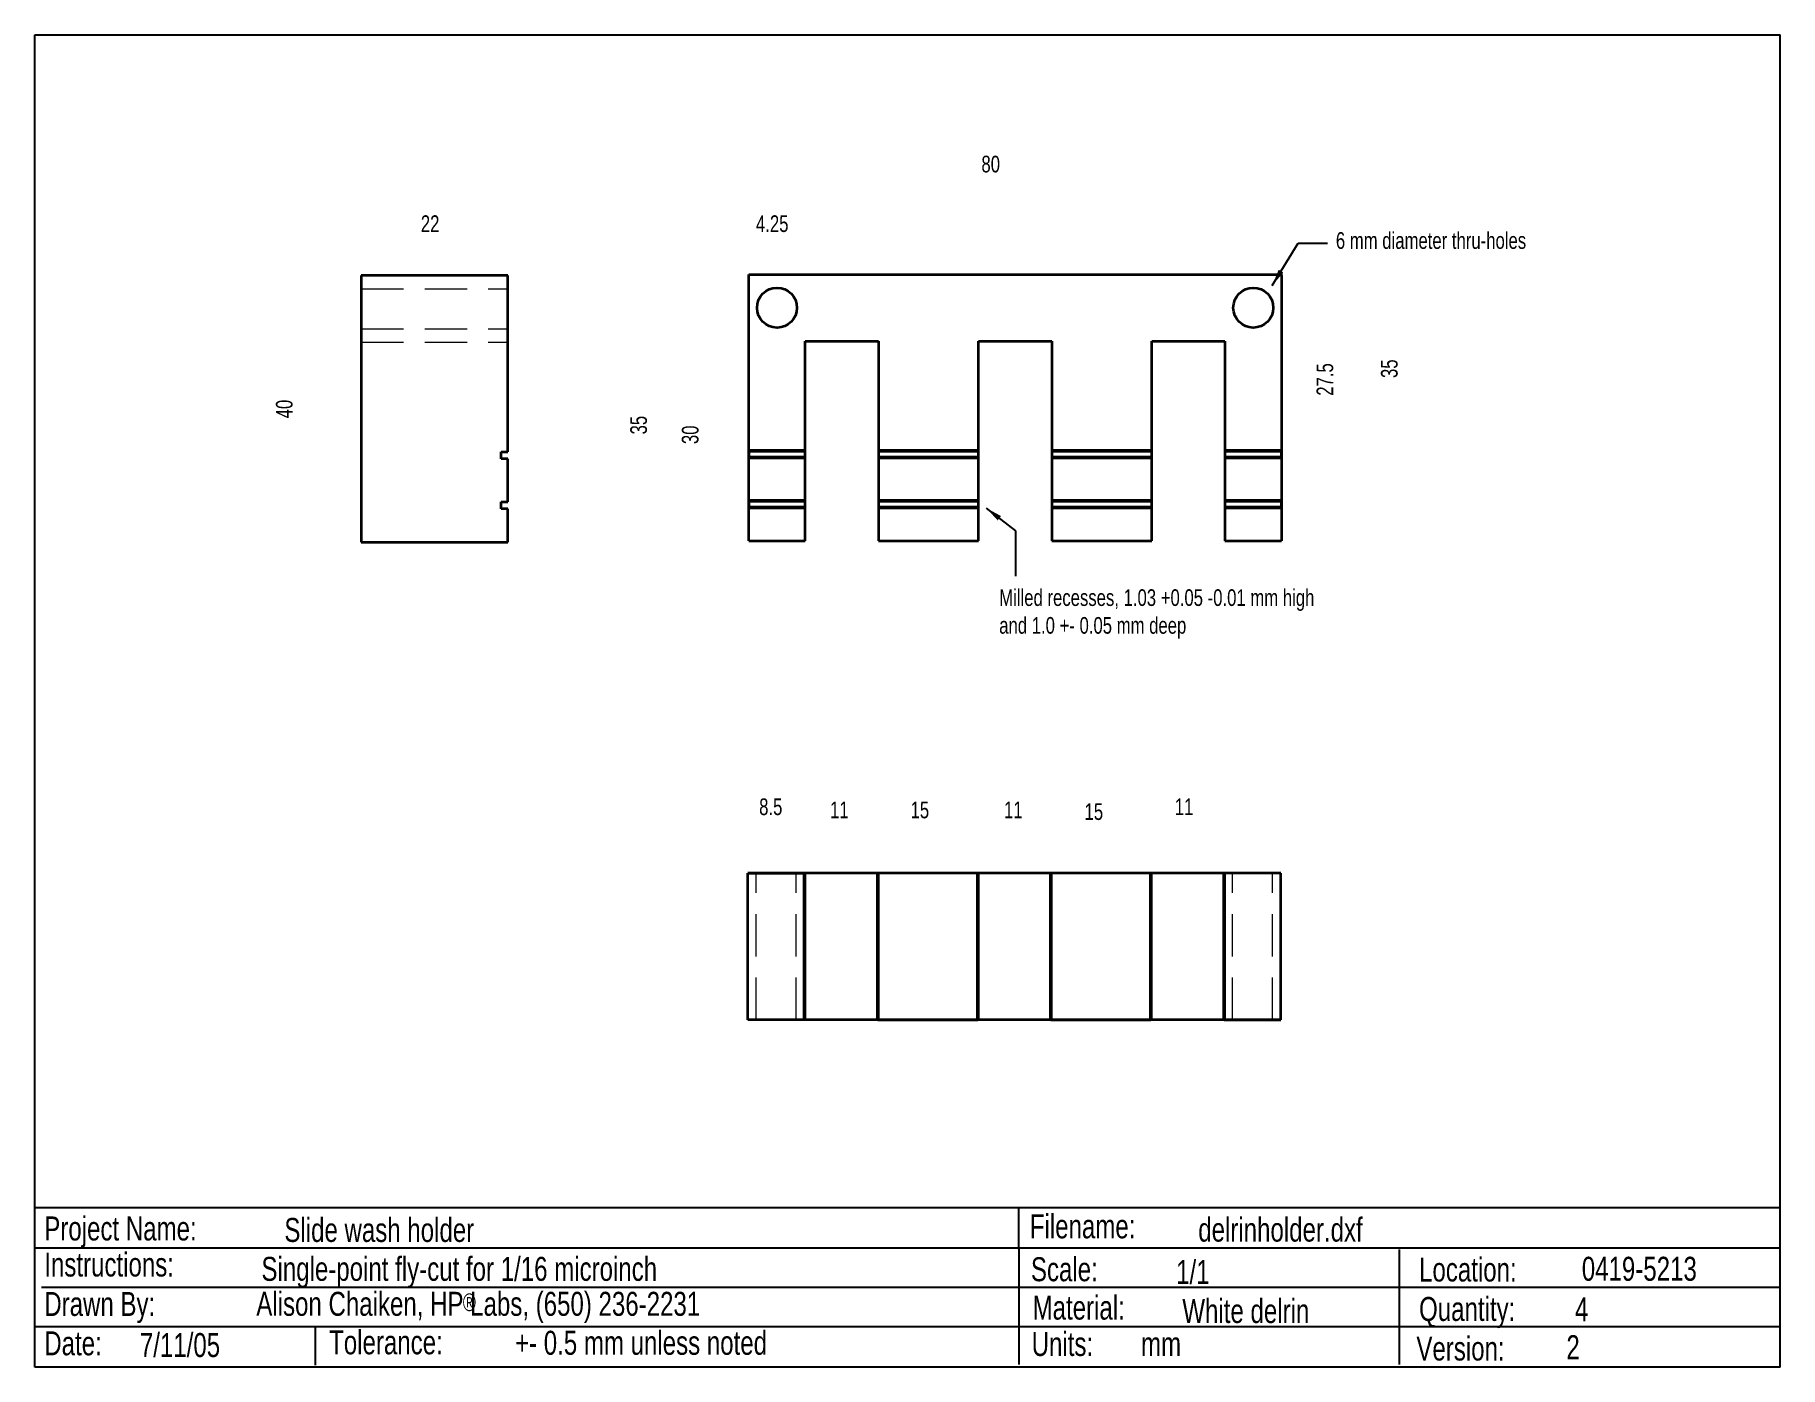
# Model space of a CAD drawing. Header units: millimetres. Extents: x 3 to 265, y 0 to 200.
import ezdxf

# ---------------------------------------------------------------- set-up
doc = ezdxf.new("R2010")
doc.units = ezdxf.units.MM
doc.header["$MEASUREMENT"] = 0
doc.linetypes.add('DASHED2', pattern=[9.525, 6.35, -3.175])
doc.layers.add('1', color=7, linetype='CONTINUOUS')
doc.layers.add('dimensions', color=5, linetype='CONTINUOUS', lineweight=0)
doc.layers.add('parts', color=7, linetype='CONTINUOUS', lineweight=35)
doc.styles.get("Standard").update_dxf_attribs({"font": 'txt', "width": 0.75})
doc.dimstyles.get("Standard").update_dxf_attribs({"dimtxt": 2.5, "dimasz": 2.5, "dimexe": 0.5, "dimexo": 0.1, "dimgap": 0.1, "dimtad": 1, "dimtxsty": 'Standard', "dimcen": 2.5, "dimadec": 0, "dimazin": 0, "dimtfac": 1, "dimtmove": 0, "dimatfit": 3, "dimfxl": 1, "dimarcsym": 0})

# ---------------------------------------------------------------- blocks, each defined once
blk = doc.blocks.new('sideview')
at = {"layer": 'parts'}
for p, q in [((0, 40), (80, 40)), ((0, 0), (0, 40)), ((80, 40), (80, 0)), ((8.5, 0), (8.5, 30)), ((8.5, 30), (8.5, 30)), ((8.5, 30), (19.5, 30)), ((19.5, 30), (19.5, 30)), ((19.5, 30), (19.5, 0)), ((34.5, 0), (34.5, 30)), ((34.5, 30), (34.5, 30)), ((34.5, 30), (45.5, 30)), ((45.5, 30), (45.5, 0)), ((60.5, 0), (60.5, 30)), ((60.5, 30), (71.5, 30)), ((71.5, 30), (71.5, 0)), ((0, 0), (8.5, 0)), ((19.5, 0), (34.5, 0)), ((45.5, 0), (60.5, 0)), ((71.5, 0), (80, 0))]:
    blk.add_line(p, q, dxfattribs=at)
for centre in [(4.25, 35), (75.75, 35)]:
    blk.add_circle(centre, 3, dxfattribs=at)
blk = doc.blocks.new('slots')
at = {"layer": 'parts', "lineweight": 50}
for p, q in [((8.5, 8.53), (0, 8.53)), ((34.5, 8.53), (19.5, 8.53)), ((60.5, 8.53), (45.5, 8.53)), ((80, 8.53), (71.5, 8.53)), ((0, 7.5), (8.5, 7.5)), ((19.5, 7.5), (34.5, 7.5)), ((45.5, 7.5), (60.5, 7.5)), ((71.5, 7.5), (80, 7.5)), ((8.5, 1.03), (0, 1.03)), ((0, 0), (8.5, 0)), ((34.5, 1.03), (19.5, 1.03)), ((19.5, 0), (34.5, 0)), ((60.5, 1.03), (45.5, 1.03)), ((45.5, 0), (60.5, 0)), ((80, 1.03), (71.5, 1.03)), ((71.5, 0), (80, 0))]:
    blk.add_line(p, q, dxfattribs=at)
at = {"layer": 'parts'}
for p, q in [((0, 8.53), (0, 7.5)), ((8.5, 7.5), (8.5, 8.53)), ((19.5, 8.53), (19.5, 7.5)), ((34.5, 7.5), (34.5, 8.53)), ((45.5, 8.53), (45.5, 7.5)), ((60.5, 7.5), (60.5, 8.53)), ((71.5, 8.53), (71.5, 7.5)), ((80, 7.5), (80, 8.53)), ((0, 1.03), (0, 0)), ((8.5, 0), (8.5, 1.03)), ((19.5, 1.03), (19.5, 0)), ((34.5, 0), (34.5, 1.03)), ((45.5, 1.03), (45.5, 0)), ((60.5, 0), (60.5, 1.03)), ((71.5, 1.03), (71.5, 0)), ((80, 0), (80, 1.03))]:
    blk.add_line(p, q, dxfattribs=at)
blk = doc.blocks.new('end')
at = {"layer": 'parts'}
for p, q in [((22, 40), (0, 40)), ((0, 40), (0, 0)), ((22, 13.53), (22, 40)), ((21, 12.5), (21, 13.53)), ((21, 13.53), (22, 13.53)), ((22, 12.5), (21, 12.5)), ((22, 6.03), (22, 12.5)), ((21, 5), (21, 6.03)), ((21, 6.03), (22, 6.03)), ((22, 5), (21, 5)), ((22, 0), (22, 5)), ((0, 0), (22, 0))]:
    blk.add_line(p, q, dxfattribs=at)
at = {"layer": 'parts', "linetype": 'DASHED2', "lineweight": 13}
for p, q in [((0, 38), (22, 38)), ((0, 32), (22, 32)), ((0, 30), (22, 30))]:
    blk.add_line(p, q, dxfattribs=at)
blk = doc.blocks.new('bottomview')
at = {"layer": 'parts'}
for p, q in [((-42, 71.5), (-42, 80)), ((-42, 80), (-20, 80)), ((-42, 80), (-20, 80)), ((-42, 71.5), (-42, 80)), ((-20, 80), (-20, 71.5)), ((-20, 71.5), (-20, 80)), ((-42, 60.5), (-42, 71.5)), ((-20, 60.5), (-20, 71.5)), ((-42, 60.5), (-42, 45.5)), ((-42, 45.5), (-42, 60.5)), ((-20, 45.5), (-20, 60.5)), ((-20, 45.5), (-20, 60.5)), ((-42, 34.5), (-42, 45.5)), ((-20, 34.5), (-20, 45.5)), ((-42, 34.5), (-42, 19.5)), ((-42, 19.5), (-42, 34.5)), ((-20, 19.5), (-20, 34.5)), ((-20, 19.5), (-20, 34.5)), ((-42, 8.5), (-42, 19.5)), ((-20, 8.5), (-20, 19.5)), ((-42, 8.5), (-42, 0)), ((-42, 0), (-42, 8.5)), ((-20, 0), (-20, 8.5)), ((-20, 0), (-20, 8.5)), ((-42, 0), (-20, 0)), ((-42, 0), (-20, 0))]:
    blk.add_line(p, q, dxfattribs=at)
at = {"layer": 'parts', "linetype": 'DASHED2', "lineweight": 13}
for p, q in [((-42, 78.75), (-20, 78.75)), ((-42, 72.75), (-20, 72.75)), ((-42, 7.25), (-20, 7.25)), ((-42, 1.25), (-20, 1.25))]:
    blk.add_line(p, q, dxfattribs=at)
at = {"layer": 'parts', "lineweight": 50}
for p, q in [((-20, 71.5), (-42, 71.5)), ((-20, 60.5), (-42, 60.5)), ((-42, 45.5), (-20, 45.5)), ((-20, 34.5), (-42, 34.5)), ((-42, 19.5), (-20, 19.5)), ((-20, 8.5), (-42, 8.5))]:
    blk.add_line(p, q, dxfattribs=at)

msp = doc.modelspace()

# ---------------------------------------------------------------- linework, layer by layer
at = {"layer": '1'}
for p, q in [((3, 0), (3, 200)), ((3, 200), (265, 200)), ((265, 0), (265, 200)), ((150.69, 17.7), (150.69, 23.95)), ((45.06, 6.07), (45.06, 0.29)), ((265, 0), (3, 0))]:
    msp.add_line(p, q, dxfattribs=at)
at = {"layer": '1', "color": 7, "linetype": 'CONTINUOUS'}
for p, q in [((3, 23.95), (265, 23.95)), ((3, 17.89), (265, 17.89)), ((150.69, 17.7), (150.69, 0.41)), ((207.83, 17.67), (207.83, 0.38)), ((4, 11.98), (265, 11.98)), ((3, 6.07), (265, 6.07))]:
    msp.add_line(p, q, dxfattribs=at)

# ---------------------------------------------------------------- block references
at = {"layer": 'parts', "linetype": 'DASHED2'}
msp.add_blockref('end', (52, 123.87), dxfattribs=at)
at = {"layer": 'parts'}
for name, p in [('sideview', (110.16, 124.04)), ('slots', (110.16, 129.04)), ('slots', (110.16, 129.04)), ('slots', (110.16, 129.04)), ('slots', (110.16, 129.04)), ('slots', (110.16, 129.04))]:
    msp.add_blockref(name, p, dxfattribs=at)
at = {"layer": 'parts', "rotation": 90}
msp.add_blockref('bottomview', (190.04, 94.14), dxfattribs=at)

# ---------------------------------------------------------------- texts
at = {"layer": '1', "color": 7, "linetype": 'CONTINUOUS', "width": 2640, "attachment_point": 1}
for s, insert, char_height in [('Project\\~Name:', (4.41, 22.61), 3.6), ('Filename:', (152.36, 22.93), 3.6), ('Instructions:', (4.41, 17.2), 3.6), ('Scale:', (152.53, 16.49), 3.6), ('Location:', (210.8, 16.45), 3.6), ('Drawn\\~By:', (4.41, 11.28), 3.6), ('®', (67.25, 11.05), 2.64), ('Material:', (152.78, 10.73), 3.6), ('Quantity:', (210.8, 10.53), 3.6), ('Date:', (4.41, 5.37), 3.6), ('Tolerance:', (47.17, 5.52), 3.6), ('Units:', (152.64, 5.27), 3.6)]:
    msp.add_mtext(s, dxfattribs=dict(at, insert=insert, char_height=char_height))
at = {"layer": '1', "char_height": 3.6, "attachment_point": 1}
for s, insert, width in [('Slide\\~wash\\~holder', (40.45, 22.39), 100), ('delrinholder.dxf', (177.65, 22.44), 100), ('Single-point\\~fly-cut\\~for\\~1/16\\~microinch', (37.01, 16.55), 100), ('1/1', (174.33, 16.06), 2640), ('0419-5213', (235.23, 16.56), 2640), ('Alison\\~Chaiken,\\~HP\\~Labs,\\~(650)\\~236-2231', (36.24, 11.3), 2640), ('White\\~delrin', (175.26, 10.22), 100), ('\\~4', (233.2, 10.47), 100), ('7/11/05', (18.76, 5.11), 100), ('+-\\~0.5\\~mm\\~unless\\~noted', (75.08, 5.45), 100), ('mm', (169.06, 5.28), 100), ('Version:', (210.4, 4.59), 100), ('2', (232.92, 4.79), 100)]:
    msp.add_mtext(s, dxfattribs=dict(at, insert=insert, width=width))
at = {"layer": 'dimensions', "char_height": 2.5, "width": 100, "attachment_point": 1}
for s, insert in [('80', (145.1, 181.86)), ('22', (60.94, 172.91)), ('4.25', (111.25, 172.91)), ('6\\~mm\\~diameter\\~thru-holes', (198.31, 170.38)), ('Milled\\~recesses,\\~1.03\\~+0.05\\~-0.01\\~mm\\~high\\Pand\\~1.0\\~+-\\~0.05\\~mm\\~deep', (147.77, 116.77)), ('8.5', (111.73, 85.37)), ('11', (122.37, 84.89)), ('15', (134.46, 84.89)), ('11', (148.49, 84.89)), ('15', (160.58, 84.64)), ('11', (174.12, 85.37))]:
    msp.add_mtext(s, dxfattribs=dict(at, insert=insert))
at = {"layer": 'dimensions', "char_height": 2.5, "width": 100, "attachment_point": 1, "rotation": 90}
for s, insert in [('27.5', (195.41, 145.83)), ('35', (205.08, 148.49)), ('40', (39.18, 142.44)), ('35', (92.38, 140.02)), ('30', (100.12, 138.57))]:
    msp.add_mtext(s, dxfattribs=dict(at, insert=insert))

# ---------------------------------------------------------------- leaders
at = {"layer": 'dimensions'}
for points in [[(188.76, 162.4), (192.67, 168.75), (197.06, 168.75)], [(145.82, 128.97), (150.21, 125.56), (150.21, 118.73)]]:
    msp.add_leader(points, dimstyle='Standard', dxfattribs=at)

doc.saveas('drawing.dxf')
